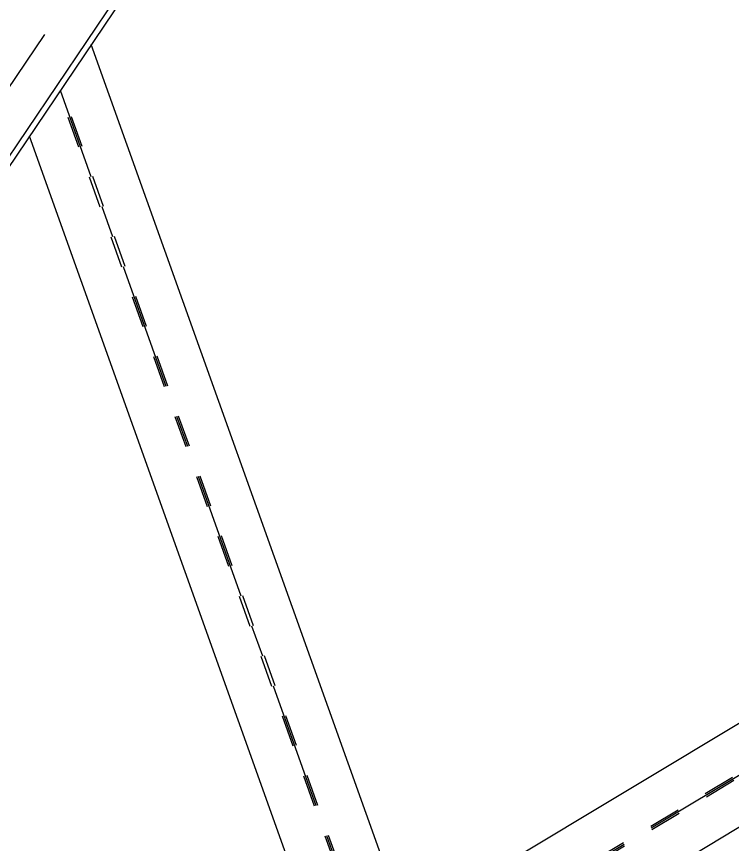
# Model space of a CAD drawing. Header units: metres. Extents: x 2681481 to 2682537, y 1228589 to 1229401.
# Drawn here: x 2681855.559 to 2681857.81, y 1228897.828 to 1228900.431 of the extents above; entities that cross this region are included whole.
import ezdxf

# ---------------------------------------------------------------- set-up
doc = ezdxf.new("R2010")
doc.units = ezdxf.units.M
for name, pattern in [('AUSGEZOGEN', [0]), ('PHANTOM2_S8', [0.6, 0.4, -0.1, 0, -0.1]), ('STRICHLINIE_S4', [0.2, 0.1, -0.1])]:
    doc.linetypes.add(name, pattern=pattern)
doc.layers.add('Standard', color=7, linetype='AUSGEZOGEN', lineweight=25)

msp = doc.modelspace()

# ---------------------------------------------------------------- linework, layer by layer
at = {"layer": 'Standard', "color": 252, "linetype": 'PHANTOM2_S8', "lineweight": 25, "transparency": 33554687}
for p, q in [((2681865.8224, 1228915.4647), (2681852.3998, 1228895.5594)), ((2681857.4443, 1228895.3129), (2681855.697, 1228900.1986)), ((2681852.7529, 1228894.9992), (2681861.2942, 1228900.1239))]:
    msp.add_line(p, q, dxfattribs=at)
at = {"layer": 'Standard', "color": 252, "linetype": 'AUSGEZOGEN', "lineweight": 25, "transparency": 33554687}
for p, q in [((2681865.9166, 1228915.3862), (2681852.5357, 1228895.5427)), ((2681865.9305, 1228915.3746), (2681852.5558, 1228895.5403)), ((2681857.5835, 1228895.3396), (2681855.7941, 1228900.3427)), ((2681852.7041, 1228895.1332), (2681861.2222, 1228900.244)), ((2681857.3052, 1228895.2862), (2681855.5998, 1228900.0545)), ((2681852.8017, 1228894.8652), (2681861.3662, 1228900.0039))]:
    msp.add_line(p, q, dxfattribs=at)
at = {"layer": 'Standard', "color": 252, "linetype": 'STRICHLINIE_S4', "lineweight": 25, "transparency": 33554687}
for p, q in [((2681857.4391, 1228895.3119), (2681855.6933, 1228900.1932)), ((2681857.4496, 1228895.3139), (2681855.7006, 1228900.204)), ((2681852.7511, 1228895.0042), (2681861.2915, 1228900.1284)), ((2681852.7547, 1228894.9942), (2681861.2969, 1228900.1194))]:
    msp.add_line(p, q, dxfattribs=at)

doc.saveas('drawing.dxf')
